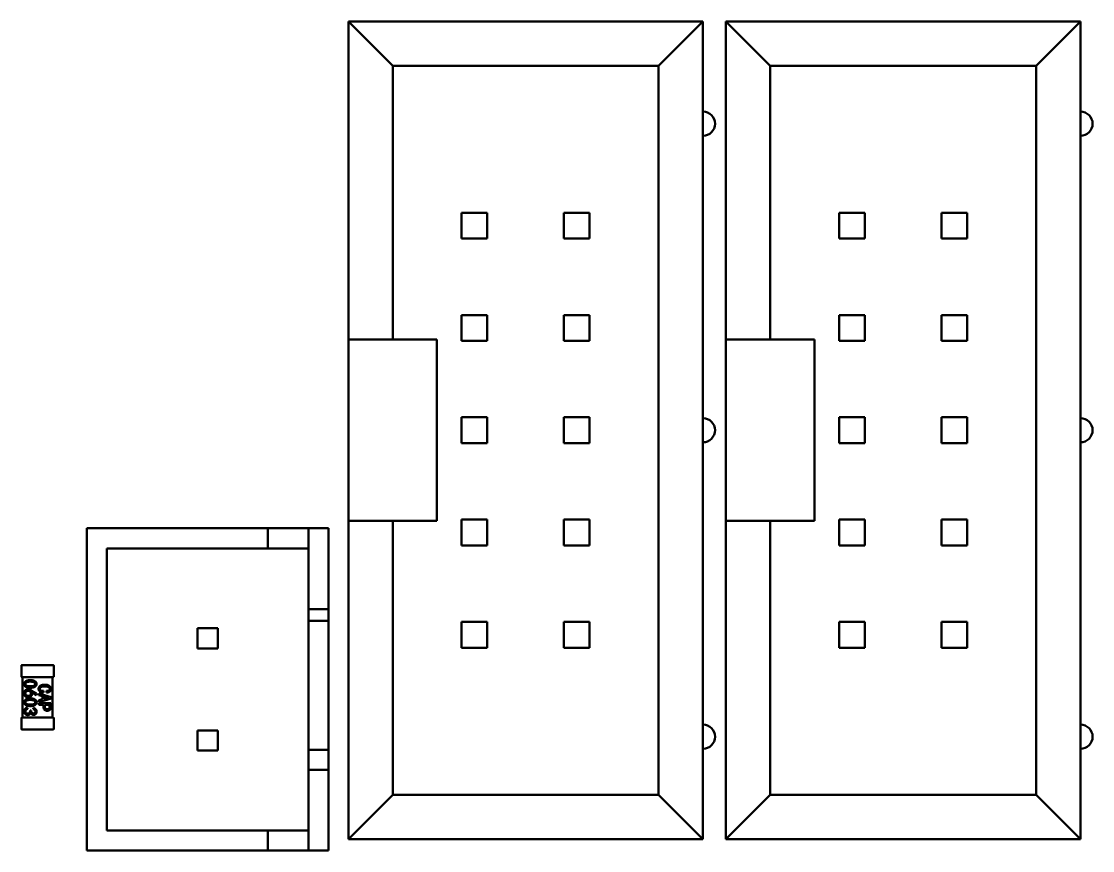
# Model space of a CAD drawing. Header units: inches. Extents: x 5.31 to 11.69, y 3.53 to 7.47.
# Drawn here: x 9.578 to 10.625, y 5.437 to 6.247 of the extents above; entities that cross this region are included whole.
import ezdxf

# ---------------------------------------------------------------- set-up
doc = ezdxf.new("R2010")
doc.units = ezdxf.units.IN
doc.header["$MEASUREMENT"] = 0
doc.layers.add('Visible (ANSI)', color=7, linetype='Continuous', lineweight=50)

msp = doc.modelspace()

# ---------------------------------------------------------------- linework, layer by layer
at = {"layer": 'Visible (ANSI)'}
for p, q in [((9.8977, 6.2471), (9.941, 6.2038)), ((9.8977, 6.2471), (9.8977, 5.9361)), ((10.2442, 6.2471), (9.8977, 6.2471)), ((10.2009, 6.2038), (10.2442, 6.2471)), ((10.2442, 6.1589), (10.2442, 6.2471)), ((10.2667, 6.2471), (10.31, 6.2038)), ((10.2667, 6.2471), (10.2667, 5.9361)), ((10.6132, 6.2471), (10.2667, 6.2471)), ((10.5699, 6.2038), (10.6132, 6.2471)), ((10.6132, 6.1589), (10.6132, 6.2471)), ((9.941, 6.2038), (9.941, 5.9361)), ((10.2009, 6.2038), (9.941, 6.2038)), ((10.2009, 5.4912), (10.2009, 6.2038)), ((10.31, 6.2038), (10.31, 5.9361)), ((10.5699, 6.2038), (10.31, 6.2038)), ((10.5699, 5.4912), (10.5699, 6.2038)), ((10.2442, 6.1589), (10.2442, 6.1353)), ((10.6132, 6.1589), (10.6132, 6.1353)), ((10.2442, 5.8593), (10.2442, 6.1353)), ((10.6132, 5.8593), (10.6132, 6.1353)), ((10.0335, 6.0601), (10.0083, 6.0601)), ((10.0083, 6.0601), (10.0083, 6.0349)), ((10.0335, 6.0349), (10.0335, 6.0601)), ((10.1335, 6.0601), (10.1083, 6.0601)), ((10.1083, 6.0601), (10.1083, 6.0349)), ((10.1335, 6.0349), (10.1335, 6.0601)), ((10.4025, 6.0601), (10.3773, 6.0601)), ((10.3773, 6.0601), (10.3773, 6.0349)), ((10.4025, 6.0349), (10.4025, 6.0601)), ((10.5025, 6.0601), (10.4773, 6.0601)), ((10.4773, 6.0601), (10.4773, 6.0349)), ((10.5025, 6.0349), (10.5025, 6.0601)), ((10.0083, 6.0349), (10.0335, 6.0349)), ((10.1083, 6.0349), (10.1335, 6.0349)), ((10.3773, 6.0349), (10.4025, 6.0349)), ((10.4773, 6.0349), (10.5025, 6.0349)), ((10.0335, 5.9601), (10.0083, 5.9601)), ((10.0083, 5.9601), (10.0083, 5.9349)), ((10.0335, 5.9349), (10.0335, 5.9601)), ((10.1335, 5.9601), (10.1083, 5.9601)), ((10.1083, 5.9601), (10.1083, 5.9349)), ((10.1335, 5.9349), (10.1335, 5.9601)), ((10.4025, 5.9601), (10.3773, 5.9601)), ((10.3773, 5.9601), (10.3773, 5.9349)), ((10.4025, 5.9349), (10.4025, 5.9601)), ((10.5025, 5.9601), (10.4773, 5.9601)), ((10.4773, 5.9601), (10.4773, 5.9349)), ((10.5025, 5.9349), (10.5025, 5.9601)), ((9.941, 5.9361), (9.8977, 5.9361)), ((9.8977, 5.9361), (9.8977, 5.7589)), ((9.941, 5.9361), (9.9843, 5.9361)), ((9.9843, 5.9361), (9.9843, 5.7589)), ((10.31, 5.9361), (10.2667, 5.9361)), ((10.2667, 5.9361), (10.2667, 5.7589)), ((10.31, 5.9361), (10.3533, 5.9361)), ((10.3533, 5.9361), (10.3533, 5.7589)), ((10.0083, 5.9349), (10.0335, 5.9349)), ((10.1083, 5.9349), (10.1335, 5.9349)), ((10.3773, 5.9349), (10.4025, 5.9349)), ((10.4773, 5.9349), (10.5025, 5.9349)), ((10.0335, 5.8601), (10.0083, 5.8601)), ((10.0083, 5.8601), (10.0083, 5.8349)), ((10.0335, 5.8349), (10.0335, 5.8601)), ((10.1335, 5.8601), (10.1083, 5.8601)), ((10.1083, 5.8601), (10.1083, 5.8349)), ((10.1335, 5.8349), (10.1335, 5.8601)), ((10.2442, 5.8593), (10.2442, 5.8357)), ((10.4025, 5.8601), (10.3773, 5.8601)), ((10.3773, 5.8601), (10.3773, 5.8349)), ((10.4025, 5.8349), (10.4025, 5.8601)), ((10.5025, 5.8601), (10.4773, 5.8601)), ((10.4773, 5.8601), (10.4773, 5.8349)), ((10.5025, 5.8349), (10.5025, 5.8601)), ((10.6132, 5.8593), (10.6132, 5.8357)), ((10.0083, 5.8349), (10.0335, 5.8349)), ((10.1083, 5.8349), (10.1335, 5.8349)), ((10.2442, 5.5597), (10.2442, 5.8357)), ((10.3773, 5.8349), (10.4025, 5.8349)), ((10.4773, 5.8349), (10.5025, 5.8349)), ((10.6132, 5.5597), (10.6132, 5.8357)), ((9.8977, 5.7589), (9.8977, 5.4479)), ((9.8977, 5.7589), (9.941, 5.7589)), ((9.941, 5.7589), (9.941, 5.4912)), ((9.9843, 5.7589), (9.941, 5.7589)), ((10.0335, 5.7601), (10.0083, 5.7601)), ((10.0083, 5.7601), (10.0083, 5.7349)), ((10.0335, 5.7349), (10.0335, 5.7601)), ((10.1335, 5.7601), (10.1083, 5.7601)), ((10.1083, 5.7601), (10.1083, 5.7349)), ((10.1335, 5.7349), (10.1335, 5.7601)), ((10.2667, 5.7589), (10.2667, 5.4479)), ((10.2667, 5.7589), (10.31, 5.7589)), ((10.31, 5.7589), (10.31, 5.4912)), ((10.3533, 5.7589), (10.31, 5.7589)), ((10.4025, 5.7601), (10.3773, 5.7601)), ((10.3773, 5.7601), (10.3773, 5.7349)), ((10.4025, 5.7349), (10.4025, 5.7601)), ((10.5025, 5.7601), (10.4773, 5.7601)), ((10.4773, 5.7601), (10.4773, 5.7349)), ((10.5025, 5.7349), (10.5025, 5.7601)), ((9.8191, 5.7516), (9.6421, 5.7516)), ((9.6421, 5.7516), (9.6421, 5.4366)), ((9.8586, 5.7516), (9.8191, 5.7516)), ((9.8191, 5.7319), (9.8191, 5.7516)), ((9.8783, 5.7516), (9.8586, 5.7516)), ((9.8586, 5.7516), (9.8586, 5.6727)), ((9.8783, 5.6727), (9.8783, 5.7516)), ((9.6618, 5.7319), (9.8191, 5.7319)), ((9.6618, 5.4563), (9.6618, 5.7319)), ((9.8191, 5.7319), (9.8586, 5.7319)), ((10.0083, 5.7349), (10.0335, 5.7349)), ((10.1083, 5.7349), (10.1335, 5.7349)), ((10.3773, 5.7349), (10.4025, 5.7349)), ((10.4773, 5.7349), (10.5025, 5.7349)), ((9.8586, 5.667), (9.8586, 5.6727)), ((9.8586, 5.6727), (9.8783, 5.6727)), ((9.8586, 5.667), (9.8586, 5.6613)), ((9.8783, 5.6727), (9.8783, 5.667)), ((9.8783, 5.6613), (9.8783, 5.667)), ((9.77, 5.6539), (9.7503, 5.6539)), ((9.7503, 5.6539), (9.7503, 5.6343)), ((9.77, 5.6343), (9.77, 5.6539)), ((9.8586, 5.5351), (9.8586, 5.6613)), ((9.8783, 5.6613), (9.8586, 5.6613)), ((9.8783, 5.5351), (9.8783, 5.6613)), ((10.0335, 5.6601), (10.0083, 5.6601)), ((10.0083, 5.6601), (10.0083, 5.6349)), ((10.0335, 5.6349), (10.0335, 5.6601)), ((10.1335, 5.6601), (10.1083, 5.6601)), ((10.1083, 5.6601), (10.1083, 5.6349)), ((10.1335, 5.6349), (10.1335, 5.6601)), ((10.4025, 5.6601), (10.3773, 5.6601)), ((10.3773, 5.6601), (10.3773, 5.6349)), ((10.4025, 5.6349), (10.4025, 5.6601)), ((10.5025, 5.6601), (10.4773, 5.6601)), ((10.4773, 5.6601), (10.4773, 5.6349)), ((10.5025, 5.6349), (10.5025, 5.6601)), ((9.7503, 5.6343), (9.77, 5.6343)), ((10.0083, 5.6349), (10.0335, 5.6349)), ((10.1083, 5.6349), (10.1335, 5.6349)), ((10.3773, 5.6349), (10.4025, 5.6349)), ((10.4773, 5.6349), (10.5025, 5.6349)), ((9.5782, 5.6066), (9.5782, 5.6176)), ((9.5786, 5.618), (9.6093, 5.618)), ((9.6097, 5.6176), (9.6097, 5.6066)), ((9.6093, 5.6062), (9.5786, 5.6062)), ((9.5794, 5.5668), (9.5794, 5.6062)), ((9.6085, 5.5668), (9.6085, 5.6062)), ((9.593, 5.5884), (9.5884, 5.5913)), ((9.5885, 5.5929), (9.593, 5.59)), ((9.593, 5.59), (9.593, 5.5884)), ((9.5951, 5.5885), (9.5951, 5.5902)), ((9.5951, 5.5902), (9.6072, 5.5867)), ((9.5998, 5.5927), (9.5998, 5.5911)), ((9.6028, 5.5911), (9.6028, 5.5927)), ((9.5988, 5.5876), (9.5951, 5.5885)), ((9.6072, 5.5853), (9.5951, 5.5818)), ((9.5951, 5.5835), (9.5988, 5.5845)), ((9.5951, 5.5818), (9.5951, 5.5835)), ((9.5951, 5.579), (9.5951, 5.5806)), ((9.5951, 5.5806), (9.607, 5.5806)), ((9.5988, 5.5845), (9.5988, 5.5876)), ((9.6001, 5.5872), (9.6001, 5.5848)), ((9.6044, 5.5861), (9.6001, 5.5872)), ((9.6001, 5.5848), (9.6044, 5.586)), ((9.6044, 5.586), (9.6044, 5.5861)), ((9.607, 5.5806), (9.607, 5.577)), ((9.6072, 5.5867), (9.6072, 5.5853)), ((9.584, 5.5763), (9.5842, 5.5751)), ((9.5868, 5.5735), (9.5877, 5.5735)), ((9.5897, 5.5749), (9.5899, 5.5762)), ((9.5998, 5.579), (9.5951, 5.579)), ((9.5998, 5.577), (9.5998, 5.579)), ((9.6011, 5.579), (9.6011, 5.5774)), ((9.6057, 5.579), (9.6011, 5.579)), ((9.6057, 5.5774), (9.6057, 5.579)), ((9.5782, 5.5554), (9.5782, 5.5664)), ((9.5786, 5.5668), (9.6093, 5.5668)), ((9.6097, 5.5664), (9.6097, 5.5554)), ((10.2442, 5.5597), (10.2442, 5.5361)), ((10.6132, 5.5597), (10.6132, 5.5361)), ((9.6093, 5.555), (9.5786, 5.555)), ((9.77, 5.5539), (9.7503, 5.5539)), ((9.7503, 5.5539), (9.7503, 5.5343)), ((9.77, 5.5343), (9.77, 5.5539)), ((9.7503, 5.5343), (9.77, 5.5343)), ((9.8586, 5.5155), (9.8586, 5.5351)), ((9.8783, 5.5351), (9.8586, 5.5351)), ((9.8783, 5.5351), (9.8783, 5.5155)), ((10.2442, 5.4479), (10.2442, 5.5361)), ((10.6132, 5.4479), (10.6132, 5.5361)), ((9.8586, 5.5155), (9.8586, 5.4366)), ((9.8783, 5.5155), (9.8586, 5.5155)), ((9.8783, 5.4366), (9.8783, 5.5155)), ((9.8977, 5.4479), (9.941, 5.4912)), ((9.941, 5.4912), (10.2009, 5.4912)), ((10.2009, 5.4912), (10.2442, 5.4479)), ((10.2667, 5.4479), (10.31, 5.4912)), ((10.31, 5.4912), (10.5699, 5.4912)), ((10.5699, 5.4912), (10.6132, 5.4479)), ((9.8191, 5.4563), (9.6618, 5.4563)), ((9.8586, 5.4563), (9.8191, 5.4563)), ((9.8191, 5.4366), (9.8191, 5.4563)), ((9.8977, 5.4479), (10.2442, 5.4479)), ((10.2667, 5.4479), (10.6132, 5.4479)), ((9.6421, 5.4366), (9.8191, 5.4366)), ((9.8191, 5.4366), (9.8586, 5.4366)), ((9.8586, 5.4366), (9.8783, 5.4366))]:
    msp.add_line(p, q, dxfattribs=at)
for centre, radius, start, end in [((10.2442, 6.1471), 0.0118, 270, 90), ((10.6132, 6.1471), 0.0118, 270, 90), ((10.2442, 5.8475), 0.0118, 270, 90), ((10.6132, 5.8475), 0.0118, 270, 90), ((9.5786, 5.6176), 0.000394, 90, 180), ((9.6093, 5.6176), 0.000394, 0, 90), ((9.5786, 5.6066), 0.000394, 180, 270), ((9.6093, 5.6066), 0.000394, 270, 0), ((9.5786, 5.5664), 0.000394, 90, 180), ((9.6093, 5.5664), 0.000394, 0, 90), ((10.2442, 5.5479), 0.0118, 270, 90), ((10.6132, 5.5479), 0.0118, 270, 90), ((9.5786, 5.5554), 0.000394, 180, 270), ((9.6093, 5.5554), 0.000394, 270, 0)]:
    msp.add_arc(centre, radius, start, end, dxfattribs=at)
for points, knots in [([(9.5862, 5.5958), (9.5861, 5.5958), (9.5859, 5.5958), (9.5855, 5.5959), (9.585, 5.5959), (9.5846, 5.596), (9.5841, 5.596), (9.5838, 5.5961), (9.5834, 5.5963), (9.583, 5.5964), (9.5827, 5.5965), (9.5824, 5.5967), (9.5821, 5.5969), (9.5819, 5.597), (9.5816, 5.5973), (9.5814, 5.5975), (9.5812, 5.5977), (9.5811, 5.598), (9.581, 5.5983), (9.5808, 5.5986), (9.5808, 5.5989), (9.5807, 5.5992), (9.5807, 5.5995), (9.5808, 5.5998), (9.5808, 5.6001), (9.5809, 5.6004), (9.5811, 5.6007), (9.5812, 5.601), (9.5814, 5.6012), (9.5816, 5.6015), (9.5817, 5.6017), (9.582, 5.6019), (9.5822, 5.6021), (9.5824, 5.6022), (9.5827, 5.6024), (9.5831, 5.6026), (9.5836, 5.6028), (9.5842, 5.6029), (9.5846, 5.603), (9.585, 5.6031), (9.5853, 5.6031), (9.5856, 5.6032), (9.586, 5.6032), (9.5864, 5.6032), (9.5868, 5.6032), (9.5872, 5.6032), (9.5875, 5.6032), (9.5876, 5.6032)], [0.5, 0.5, 0.5, 0.5, 0.5069884, 0.5221878, 0.5367062, 0.5505651, 0.5637741, 0.5764701, 0.588514, 0.6000702, 0.6111588, 0.621801, 0.6320264, 0.6420439, 0.6518046, 0.6614634, 0.6711588, 0.6808834, 0.6907698, 0.700617, 0.7100661, 0.71942, 0.7286957, 0.7380134, 0.7474266, 0.7571703, 0.7673168, 0.7774938, 0.787206, 0.796546, 0.8056357, 0.8144759, 0.8231814, 0.8317719, 0.840256, 0.8572909, 0.8741886, 0.8912076, 0.9082495, 0.9171735, 0.9268475, 0.9372166, 0.9482852, 0.9600678, 0.9726511, 0.9859602, 1, 1, 1, 1]), ([(9.588, 5.6017), (9.5879, 5.6017), (9.5876, 5.6018), (9.5871, 5.6018), (9.5867, 5.6018), (9.5862, 5.6018), (9.5858, 5.6018), (9.5854, 5.6017), (9.585, 5.6017), (9.5846, 5.6016), (9.5843, 5.6015), (9.5839, 5.6014), (9.5836, 5.6013), (9.5833, 5.6011), (9.5831, 5.601), (9.5829, 5.6008), (9.5827, 5.6006), (9.5825, 5.6004), (9.5824, 5.6002), (9.5822, 5.6), (9.5822, 5.5998), (9.5821, 5.5996), (9.5821, 5.5994), (9.5821, 5.5992), (9.5822, 5.599), (9.5822, 5.5988), (9.5824, 5.5986), (9.5825, 5.5984), (9.5826, 5.5982), (9.5828, 5.5981), (9.583, 5.5979), (9.5833, 5.5978), (9.5835, 5.5977), (9.5839, 5.5975), (9.5844, 5.5974), (9.585, 5.5973), (9.5855, 5.5972), (9.5857, 5.5972), (9.5858, 5.5972)], [0, 0, 0, 0, 0.0202676, 0.0399279, 0.0590087, 0.0775383, 0.0955473, 0.112962, 0.1300407, 0.1466937, 0.1626347, 0.1775955, 0.1917458, 0.2050126, 0.2174759, 0.2293863, 0.2407882, 0.2518054, 0.2623304, 0.2720997, 0.2814187, 0.2903538, 0.2992008, 0.3080477, 0.3171153, 0.3266796, 0.3364489, 0.3462692, 0.3561874, 0.3664994, 0.377178, 0.3883944, 0.4001863, 0.4127835, 0.4389285, 0.4656814, 0.4932039, 0.5, 0.5, 0.5, 0.5]), ([(9.5858, 5.5972), (9.586, 5.5972), (9.5864, 5.5972), (9.587, 5.5972), (9.5876, 5.5972), (9.5882, 5.5972), (9.5888, 5.5973), (9.5893, 5.5974), (9.5898, 5.5975), (9.5903, 5.5977), (9.5907, 5.5979), (9.591, 5.598), (9.5912, 5.5982), (9.5914, 5.5984), (9.5915, 5.5985), (9.5916, 5.5987), (9.5917, 5.5989), (9.5917, 5.5991), (9.5917, 5.5993), (9.5917, 5.5995), (9.5917, 5.5997), (9.5916, 5.5999), (9.5915, 5.6001), (9.5914, 5.6003), (9.5913, 5.6005), (9.5911, 5.6007), (9.5909, 5.6009), (9.5906, 5.601), (9.5903, 5.6012), (9.59, 5.6013), (9.5897, 5.6014), (9.5893, 5.6015), (9.5889, 5.6016), (9.5885, 5.6017), (9.5882, 5.6017), (9.588, 5.6017)], [0.5, 0.5, 0.5, 0.5, 0.5216727, 0.5501262, 0.5771551, 0.6029998, 0.6275617, 0.6510642, 0.6739323, 0.6963001, 0.7186409, 0.7294081, 0.7394669, 0.7491362, 0.7582472, 0.7671381, 0.7758003, 0.7847606, 0.7938576, 0.8030133, 0.8119695, 0.8210022, 0.830276, 0.8399106, 0.8500062, 0.8608476, 0.8724556, 0.884813, 0.8980334, 0.9121661, 0.927441, 0.943816, 0.9613154, 0.9799887, 1, 1, 1, 1]), ([(9.5876, 5.6032), (9.5878, 5.6032), (9.5881, 5.6032), (9.5885, 5.6031), (9.5889, 5.6031), (9.5893, 5.603), (9.5896, 5.603), (9.59, 5.6029), (9.5903, 5.6028), (9.5906, 5.6026), (9.5911, 5.6024), (9.5915, 5.6021), (9.592, 5.6018), (9.5923, 5.6014), (9.5925, 5.6012), (9.5926, 5.6009), (9.5928, 5.6007), (9.5929, 5.6004), (9.5929, 5.6002), (9.593, 5.5999), (9.593, 5.5996), (9.593, 5.5993), (9.593, 5.599), (9.593, 5.5987), (9.5929, 5.5984), (9.5928, 5.5982), (9.5926, 5.5979), (9.5925, 5.5977), (9.5923, 5.5974), (9.592, 5.5972), (9.5918, 5.597), (9.5915, 5.5968), (9.5912, 5.5966), (9.5909, 5.5964), (9.5906, 5.5963), (9.5902, 5.5962), (9.5898, 5.5961), (9.5893, 5.596), (9.5887, 5.5959), (9.5878, 5.5958), (9.587, 5.5958), (9.5864, 5.5958), (9.5862, 5.5958)], [0, 0, 0, 0, 0.0140528, 0.0274087, 0.0400744, 0.052075, 0.0633532, 0.0739166, 0.0839678, 0.0933606, 0.1112888, 0.1286962, 0.1457152, 0.1626615, 0.1710659, 0.1794358, 0.1878402, 0.1962427, 0.2047956, 0.2135112, 0.2225252, 0.2318867, 0.2412553, 0.2504842, 0.2596243, 0.2687757, 0.2780514, 0.2875599, 0.2974542, 0.3078347, 0.31843, 0.3290155, 0.3397633, 0.3506207, 0.3616772, 0.3730279, 0.3846503, 0.3966097, 0.4217152, 0.448414, 0.4768103, 0.5, 0.5, 0.5, 0.5]), ([(9.5884, 5.5913), (9.5884, 5.5912), (9.5885, 5.5909), (9.5885, 5.5904), (9.5886, 5.59), (9.5886, 5.5896), (9.5885, 5.5893), (9.5885, 5.5889), (9.5884, 5.5886), (9.5882, 5.5883), (9.5881, 5.5881), (9.5879, 5.5878), (9.5877, 5.5876), (9.5876, 5.5874), (9.5874, 5.5872), (9.5872, 5.5871), (9.587, 5.5869), (9.5867, 5.5868), (9.5864, 5.5866), (9.5859, 5.5865), (9.5855, 5.5864), (9.585, 5.5864), (9.5846, 5.5864), (9.5841, 5.5864), (9.5836, 5.5865), (9.5832, 5.5867), (9.5827, 5.5869), (9.5823, 5.5871), (9.5819, 5.5874), (9.5816, 5.5877), (9.5814, 5.588), (9.5812, 5.5882), (9.5811, 5.5885), (9.581, 5.5888), (9.5809, 5.589), (9.5808, 5.5894), (9.5808, 5.5897), (9.5807, 5.59), (9.5807, 5.5904), (9.5808, 5.5907), (9.5808, 5.591), (9.5808, 5.5914), (9.5809, 5.5917), (9.581, 5.5919), (9.5811, 5.5922), (9.5813, 5.5925), (9.5814, 5.5927), (9.5816, 5.5929), (9.5818, 5.5931), (9.582, 5.5933), (9.5822, 5.5935), (9.5824, 5.5936), (9.5827, 5.5938), (9.583, 5.5939), (9.5835, 5.594), (9.584, 5.5941), (9.5845, 5.5942), (9.5849, 5.5942), (9.585, 5.5942)], [0, 0, 0, 0, 0.023391, 0.04518, 0.065609, 0.084817, 0.102822, 0.119949, 0.136431, 0.152468, 0.167973, 0.182535, 0.196417, 0.209572, 0.222069, 0.234088, 0.245597, 0.256768, 0.278695, 0.300859, 0.323262, 0.346264, 0.369442, 0.39262, 0.41585, 0.439388, 0.463147, 0.487371, 0.512473, 0.538732, 0.552193, 0.565797, 0.57983, 0.594241, 0.609268, 0.624866, 0.64131, 0.658654, 0.676074, 0.692739, 0.708959, 0.724686, 0.739873, 0.754897, 0.769525, 0.784131, 0.798412, 0.812372, 0.82606, 0.839566, 0.853089, 0.866663, 0.880351, 0.894428, 0.922259, 0.948904, 0.97477, 1, 1, 1, 1]), ([(9.5827, 5.592), (9.5827, 5.592), (9.5826, 5.5919), (9.5824, 5.5917), (9.5823, 5.5915), (9.5822, 5.5913), (9.5821, 5.5911), (9.5821, 5.5908), (9.582, 5.5906), (9.582, 5.5903), (9.582, 5.5901), (9.582, 5.5898), (9.5821, 5.5896), (9.5821, 5.5894), (9.5822, 5.5892), (9.5824, 5.589), (9.5825, 5.5888), (9.5827, 5.5886), (9.5829, 5.5884), (9.5831, 5.5883), (9.5834, 5.5882), (9.5837, 5.5881), (9.5839, 5.588), (9.5843, 5.5879), (9.5846, 5.5879), (9.5849, 5.5879), (9.5853, 5.5879), (9.5856, 5.5879), (9.5859, 5.588), (9.5862, 5.5881), (9.5864, 5.5882), (9.5866, 5.5884), (9.5867, 5.5885), (9.5868, 5.5885)], [0, 0, 0, 0, 0.0137397, 0.027577, 0.0412036, 0.0551173, 0.0691657, 0.0837233, 0.0986831, 0.1143974, 0.1300354, 0.1451056, 0.1597555, 0.1740886, 0.1885714, 0.2031187, 0.217942, 0.2334647, 0.2492992, 0.2655542, 0.2824347, 0.2999211, 0.3181923, 0.3374315, 0.3579073, 0.3797104, 0.4012029, 0.4212615, 0.4397633, 0.4569947, 0.4735228, 0.4892562, 0.5, 0.5, 0.5, 0.5]), ([(9.5868, 5.5885), (9.5868, 5.5885), (9.5868, 5.5886), (9.587, 5.5888), (9.5871, 5.589), (9.5872, 5.5892), (9.5873, 5.5895), (9.5874, 5.5897), (9.5874, 5.5899), (9.5874, 5.5902), (9.5874, 5.5905), (9.5874, 5.5907), (9.5873, 5.591), (9.5873, 5.5912), (9.5872, 5.5915), (9.5871, 5.5917), (9.5869, 5.5919), (9.5867, 5.592), (9.5865, 5.5922), (9.5863, 5.5923), (9.5859, 5.5925), (9.5854, 5.5927), (9.5849, 5.5927), (9.5845, 5.5927), (9.5842, 5.5927), (9.5839, 5.5927), (9.5837, 5.5926), (9.5835, 5.5925), (9.5833, 5.5924), (9.5831, 5.5923), (9.5829, 5.5922), (9.5828, 5.5921), (9.5827, 5.592)], [0.5, 0.5, 0.5, 0.5, 0.5048917, 0.5204634, 0.5361737, 0.5515057, 0.5666445, 0.5818531, 0.5972232, 0.612897, 0.6288484, 0.6451769, 0.6613788, 0.6768686, 0.6915922, 0.7061661, 0.7205713, 0.7349773, 0.7498258, 0.7652105, 0.7960952, 0.8262278, 0.8563791, 0.886859, 0.902102, 0.916722, 0.9309749, 0.9449128, 0.9586896, 0.972422, 0.9862277, 1, 1, 1, 1]), ([(9.585, 5.5942), (9.5852, 5.5942), (9.5855, 5.5941), (9.586, 5.5941), (9.5864, 5.594), (9.5868, 5.5938), (9.5871, 5.5936), (9.5876, 5.5934), (9.588, 5.5931), (9.5883, 5.593), (9.5885, 5.5929)], [0, 0, 0, 0, 0.130375, 0.252443, 0.364577, 0.470289, 0.579839, 0.704817, 0.844746, 1, 1, 1, 1]), ([(9.5949, 5.5947), (9.5949, 5.5948), (9.5949, 5.5951), (9.595, 5.5955), (9.5951, 5.5959), (9.5953, 5.5962), (9.5955, 5.5966), (9.5957, 5.5969), (9.596, 5.5972), (9.5963, 5.5976), (9.5967, 5.5978), (9.5971, 5.5981), (9.5976, 5.5983), (9.5981, 5.5984), (9.5987, 5.5986), (9.5993, 5.5987), (9.6, 5.5987), (9.6004, 5.5987), (9.6007, 5.5987)], [0, 0, 0, 0, 0.052182, 0.102997, 0.153018, 0.203295, 0.2536, 0.305613, 0.359049, 0.414918, 0.473394, 0.534337, 0.599069, 0.668523, 0.742472, 0.822342, 0.908195, 1, 1, 1, 1]), ([(9.5998, 5.5911), (9.5996, 5.5911), (9.5992, 5.5911), (9.5986, 5.5911), (9.5981, 5.5912), (9.5976, 5.5914), (9.5971, 5.5915), (9.5967, 5.5917), (9.5964, 5.5919), (9.5961, 5.5922), (9.5958, 5.5924), (9.5956, 5.5927), (9.5954, 5.593), (9.5952, 5.5933), (9.5951, 5.5936), (9.595, 5.594), (9.5949, 5.5943), (9.5949, 5.5946), (9.5949, 5.5947)], [0, 0, 0, 0, 0.093421, 0.180389, 0.260863, 0.335247, 0.404408, 0.46896, 0.529335, 0.586259, 0.641015, 0.693927, 0.745261, 0.795433, 0.845873, 0.89626, 0.947433, 1, 1, 1, 1]), ([(9.6008, 5.5971), (9.6006, 5.5971), (9.6002, 5.5971), (9.5997, 5.597), (9.5991, 5.597), (9.5987, 5.5969), (9.5983, 5.5968), (9.5979, 5.5967), (9.5976, 5.5966), (9.5973, 5.5964), (9.597, 5.5962), (9.5968, 5.596), (9.5967, 5.5958), (9.5965, 5.5956), (9.5964, 5.5954), (9.5963, 5.5952), (9.5963, 5.5949), (9.5963, 5.5948), (9.5963, 5.5947)], [0, 0, 0, 0, 0.105998, 0.203979, 0.293662, 0.376167, 0.450887, 0.519084, 0.580402, 0.635963, 0.68751, 0.735617, 0.781505, 0.825475, 0.868619, 0.911731, 0.955079, 1, 1, 1, 1]), ([(9.5963, 5.5947), (9.5963, 5.5946), (9.5963, 5.5945), (9.5963, 5.5943), (9.5964, 5.5941), (9.5964, 5.5939), (9.5965, 5.5938), (9.5967, 5.5936), (9.5968, 5.5934), (9.597, 5.5933), (9.5972, 5.5931), (9.5975, 5.593), (9.5977, 5.5929), (9.5981, 5.5928), (9.5985, 5.5927), (9.5989, 5.5927), (9.5993, 5.5927), (9.5997, 5.5927), (9.5998, 5.5927)], [0, 0, 0, 0, 0.041308, 0.082751, 0.124209, 0.166949, 0.210555, 0.256209, 0.304593, 0.355757, 0.410799, 0.471698, 0.539283, 0.614659, 0.697439, 0.789599, 0.890364, 1, 1, 1, 1]), ([(9.6007, 5.5987), (9.6009, 5.5987), (9.6014, 5.5987), (9.6022, 5.5987), (9.6029, 5.5986), (9.6035, 5.5985), (9.6041, 5.5983), (9.6046, 5.5981), (9.6051, 5.5979), (9.6055, 5.5976), (9.6059, 5.5973), (9.6063, 5.597), (9.6065, 5.5966), (9.6068, 5.5963), (9.6069, 5.5959), (9.6071, 5.5955), (9.6071, 5.5951), (9.6071, 5.5948), (9.6072, 5.5946)], [0, 0, 0, 0, 0.092205, 0.178611, 0.259467, 0.334725, 0.405172, 0.471102, 0.533277, 0.591841, 0.647832, 0.700703, 0.751535, 0.800933, 0.849838, 0.89856, 0.948567, 1, 1, 1, 1]), ([(9.6058, 5.5946), (9.6058, 5.5947), (9.6058, 5.5949), (9.6058, 5.5951), (9.6057, 5.5954), (9.6055, 5.5956), (9.6054, 5.5958), (9.6052, 5.596), (9.6049, 5.5962), (9.6047, 5.5964), (9.6044, 5.5966), (9.604, 5.5967), (9.6036, 5.5968), (9.6031, 5.5969), (9.6026, 5.597), (9.602, 5.597), (9.6014, 5.5971), (9.601, 5.5971), (9.6008, 5.5971)], [0, 0, 0, 0, 0.043892, 0.086511, 0.128347, 0.170523, 0.214318, 0.260033, 0.308106, 0.360057, 0.416389, 0.478289, 0.547099, 0.622845, 0.705838, 0.795901, 0.894045, 1, 1, 1, 1]), ([(9.6072, 5.5946), (9.6071, 5.5945), (9.6071, 5.5942), (9.6071, 5.5939), (9.607, 5.5935), (9.6069, 5.5932), (9.6067, 5.5929), (9.6065, 5.5926), (9.6063, 5.5923), (9.606, 5.5921), (9.6057, 5.5918), (9.6054, 5.5916), (9.605, 5.5915), (9.6046, 5.5913), (9.6042, 5.5912), (9.6037, 5.5912), (9.6033, 5.5911), (9.6029, 5.5911), (9.6028, 5.5911)], [0, 0, 0, 0, 0.059122, 0.116375, 0.172385, 0.227298, 0.282496, 0.338522, 0.395465, 0.4548, 0.515166, 0.576426, 0.639288, 0.70433, 0.772588, 0.844239, 0.919769, 1, 1, 1, 1]), ([(9.6028, 5.5927), (9.6029, 5.5927), (9.6031, 5.5927), (9.6035, 5.5927), (9.6038, 5.5927), (9.6041, 5.5928), (9.6044, 5.5928), (9.6046, 5.5929), (9.6049, 5.593), (9.6051, 5.5931), (9.6052, 5.5933), (9.6054, 5.5934), (9.6055, 5.5936), (9.6056, 5.5938), (9.6057, 5.594), (9.6058, 5.5942), (9.6058, 5.5944), (9.6058, 5.5945), (9.6058, 5.5946)], [0, 0, 0, 0, 0.090441, 0.174773, 0.254451, 0.328365, 0.397051, 0.461785, 0.522226, 0.579008, 0.633024, 0.68456, 0.734971, 0.785158, 0.835783, 0.888052, 0.942145, 1, 1, 1, 1]), ([(9.5862, 5.5779), (9.5861, 5.5779), (9.5859, 5.578), (9.5855, 5.578), (9.585, 5.578), (9.5846, 5.5781), (9.5841, 5.5782), (9.5838, 5.5783), (9.5834, 5.5784), (9.583, 5.5785), (9.5827, 5.5786), (9.5824, 5.5788), (9.5821, 5.579), (9.5819, 5.5792), (9.5816, 5.5794), (9.5814, 5.5796), (9.5812, 5.5799), (9.5811, 5.5801), (9.581, 5.5804), (9.5808, 5.5807), (9.5808, 5.581), (9.5807, 5.5813), (9.5807, 5.5816), (9.5808, 5.5819), (9.5808, 5.5822), (9.5809, 5.5825), (9.5811, 5.5828), (9.5812, 5.5831), (9.5814, 5.5834), (9.5816, 5.5836), (9.5817, 5.5838), (9.582, 5.584), (9.5822, 5.5842), (9.5824, 5.5844), (9.5827, 5.5845), (9.5831, 5.5847), (9.5836, 5.5849), (9.5842, 5.5851), (9.5846, 5.5852), (9.585, 5.5852), (9.5853, 5.5853), (9.5856, 5.5853), (9.586, 5.5853), (9.5864, 5.5853), (9.5868, 5.5853), (9.5872, 5.5853), (9.5875, 5.5853), (9.5876, 5.5853)], [0.5, 0.5, 0.5, 0.5, 0.5069884, 0.5221878, 0.5367062, 0.5505651, 0.5637741, 0.5764701, 0.588514, 0.6000702, 0.6111588, 0.621801, 0.6320264, 0.6420439, 0.6518046, 0.6614634, 0.6711588, 0.6808834, 0.6907698, 0.700617, 0.7100661, 0.71942, 0.7286957, 0.7380134, 0.7474266, 0.7571703, 0.7673168, 0.7774938, 0.787206, 0.796546, 0.8056357, 0.8144759, 0.8231814, 0.8317719, 0.840256, 0.8572909, 0.8741886, 0.8912076, 0.9082495, 0.9171735, 0.9268475, 0.9372166, 0.9482852, 0.9600678, 0.9726511, 0.9859602, 1, 1, 1, 1]), ([(9.588, 5.5839), (9.5879, 5.5839), (9.5876, 5.5839), (9.5871, 5.5839), (9.5867, 5.5839), (9.5862, 5.5839), (9.5858, 5.5839), (9.5854, 5.5839), (9.585, 5.5838), (9.5846, 5.5837), (9.5843, 5.5836), (9.5839, 5.5835), (9.5836, 5.5834), (9.5833, 5.5833), (9.5831, 5.5831), (9.5829, 5.5829), (9.5827, 5.5828), (9.5825, 5.5826), (9.5824, 5.5824), (9.5822, 5.5822), (9.5822, 5.582), (9.5821, 5.5818), (9.5821, 5.5815), (9.5821, 5.5813), (9.5822, 5.5811), (9.5822, 5.5809), (9.5824, 5.5807), (9.5825, 5.5805), (9.5826, 5.5804), (9.5828, 5.5802), (9.583, 5.58), (9.5833, 5.5799), (9.5835, 5.5798), (9.5839, 5.5797), (9.5844, 5.5795), (9.585, 5.5794), (9.5855, 5.5793), (9.5857, 5.5793), (9.5858, 5.5793)], [0, 0, 0, 0, 0.0202676, 0.0399279, 0.0590087, 0.0775383, 0.0955473, 0.112962, 0.1300407, 0.1466937, 0.1626347, 0.1775955, 0.1917458, 0.2050126, 0.2174759, 0.2293863, 0.2407882, 0.2518054, 0.2623304, 0.2720997, 0.2814187, 0.2903538, 0.2992008, 0.3080477, 0.3171153, 0.3266796, 0.3364489, 0.3462692, 0.3561874, 0.3664994, 0.377178, 0.3883944, 0.4001863, 0.4127835, 0.4389285, 0.4656814, 0.4932039, 0.5, 0.5, 0.5, 0.5]), ([(9.5858, 5.5793), (9.586, 5.5793), (9.5864, 5.5793), (9.587, 5.5793), (9.5876, 5.5793), (9.5882, 5.5794), (9.5888, 5.5794), (9.5893, 5.5795), (9.5898, 5.5796), (9.5903, 5.5798), (9.5907, 5.58), (9.591, 5.5802), (9.5912, 5.5803), (9.5914, 5.5805), (9.5915, 5.5807), (9.5916, 5.5808), (9.5917, 5.581), (9.5917, 5.5812), (9.5917, 5.5814), (9.5917, 5.5817), (9.5917, 5.5819), (9.5916, 5.5821), (9.5915, 5.5823), (9.5914, 5.5825), (9.5913, 5.5826), (9.5911, 5.5828), (9.5909, 5.583), (9.5906, 5.5831), (9.5903, 5.5833), (9.59, 5.5834), (9.5897, 5.5835), (9.5893, 5.5836), (9.5889, 5.5837), (9.5885, 5.5838), (9.5882, 5.5838), (9.588, 5.5839)], [0.5, 0.5, 0.5, 0.5, 0.5216727, 0.5501262, 0.5771551, 0.6029998, 0.6275617, 0.6510642, 0.6739323, 0.6963001, 0.7186409, 0.7294081, 0.7394669, 0.7491362, 0.7582472, 0.7671381, 0.7758003, 0.7847606, 0.7938576, 0.8030133, 0.8119695, 0.8210022, 0.830276, 0.8399106, 0.8500062, 0.8608476, 0.8724556, 0.884813, 0.8980334, 0.9121661, 0.927441, 0.943816, 0.9613154, 0.9799887, 1, 1, 1, 1]), ([(9.5876, 5.5853), (9.5878, 5.5853), (9.5881, 5.5853), (9.5885, 5.5853), (9.5889, 5.5852), (9.5893, 5.5852), (9.5896, 5.5851), (9.59, 5.585), (9.5903, 5.5849), (9.5906, 5.5848), (9.5911, 5.5846), (9.5915, 5.5843), (9.592, 5.5839), (9.5923, 5.5836), (9.5925, 5.5833), (9.5926, 5.5831), (9.5928, 5.5828), (9.5929, 5.5826), (9.5929, 5.5823), (9.593, 5.582), (9.593, 5.5817), (9.593, 5.5814), (9.593, 5.5811), (9.593, 5.5809), (9.5929, 5.5806), (9.5928, 5.5803), (9.5926, 5.58), (9.5925, 5.5798), (9.5923, 5.5795), (9.592, 5.5793), (9.5918, 5.5791), (9.5915, 5.5789), (9.5912, 5.5787), (9.5909, 5.5786), (9.5906, 5.5784), (9.5902, 5.5783), (9.5898, 5.5782), (9.5893, 5.5781), (9.5887, 5.578), (9.5878, 5.5779), (9.587, 5.5779), (9.5864, 5.5779), (9.5862, 5.5779)], [0, 0, 0, 0, 0.0140528, 0.0274087, 0.0400744, 0.052075, 0.0633532, 0.0739166, 0.0839678, 0.0933606, 0.1112888, 0.1286962, 0.1457152, 0.1626615, 0.1710659, 0.1794358, 0.1878402, 0.1962427, 0.2047956, 0.2135112, 0.2225252, 0.2318867, 0.2412553, 0.2504842, 0.2596243, 0.2687757, 0.2780514, 0.2875599, 0.2974542, 0.3078347, 0.31843, 0.3290155, 0.3397633, 0.3506207, 0.3616772, 0.3730279, 0.3846503, 0.3966097, 0.4217152, 0.448414, 0.4768103, 0.5, 0.5, 0.5, 0.5]), ([(9.5872, 5.571), (9.5872, 5.5709), (9.587, 5.5705), (9.5867, 5.5701), (9.5864, 5.5698), (9.5861, 5.5695), (9.5858, 5.5694), (9.5855, 5.5693), (9.5853, 5.5692), (9.585, 5.5692), (9.5847, 5.5691), (9.5844, 5.5691), (9.5841, 5.5691), (9.5838, 5.5692), (9.5835, 5.5692), (9.5831, 5.5693), (9.5828, 5.5694), (9.5826, 5.5695), (9.5823, 5.5697), (9.582, 5.5699), (9.5818, 5.5701), (9.5816, 5.5704), (9.5814, 5.5706), (9.5812, 5.5709), (9.5811, 5.5712), (9.581, 5.5715), (9.5809, 5.5718), (9.5808, 5.5721), (9.5808, 5.5724), (9.5808, 5.5728), (9.5808, 5.5731), (9.5808, 5.5734), (9.5809, 5.5737), (9.581, 5.574), (9.5811, 5.5743), (9.5813, 5.5746), (9.5814, 5.5748), (9.5816, 5.5751), (9.5818, 5.5753), (9.5821, 5.5755), (9.5823, 5.5757), (9.5826, 5.5759), (9.5829, 5.576), (9.5832, 5.5761), (9.5836, 5.5762), (9.5838, 5.5763), (9.584, 5.5763)], [0, 0, 0, 0, 0.035383, 0.069271, 0.102562, 0.13598, 0.153016, 0.170471, 0.18839, 0.206995, 0.226425, 0.246968, 0.268573, 0.291521, 0.314508, 0.336877, 0.358774, 0.380226, 0.401933, 0.423495, 0.445535, 0.468112, 0.490768, 0.512776, 0.534543, 0.556006, 0.577352, 0.598978, 0.62087, 0.643351, 0.665697, 0.687524, 0.70891, 0.729901, 0.750936, 0.771916, 0.792835, 0.814322, 0.835871, 0.857552, 0.879571, 0.901943, 0.924978, 0.949008, 0.973929, 1, 1, 1, 1]), ([(9.5842, 5.5751), (9.584, 5.575), (9.5837, 5.5749), (9.5833, 5.5747), (9.583, 5.5744), (9.5827, 5.5742), (9.5825, 5.574), (9.5824, 5.5738), (9.5823, 5.5736), (9.5822, 5.5734), (9.5822, 5.5732), (9.5821, 5.573), (9.5821, 5.5728), (9.5821, 5.5726), (9.5821, 5.5724), (9.5822, 5.5721), (9.5822, 5.5719), (9.5823, 5.5717), (9.5824, 5.5716), (9.5826, 5.5714), (9.5827, 5.5712), (9.5829, 5.5711), (9.5831, 5.5709), (9.5833, 5.5708), (9.5835, 5.5707), (9.5837, 5.5707), (9.5839, 5.5706), (9.5841, 5.5706), (9.5843, 5.5706), (9.5846, 5.5706), (9.5848, 5.5706), (9.585, 5.5707), (9.5852, 5.5707), (9.5854, 5.5708), (9.5856, 5.5709), (9.5857, 5.571), (9.5859, 5.5712), (9.586, 5.5713), (9.5862, 5.5715), (9.5863, 5.5717), (9.5864, 5.5719), (9.5865, 5.5722), (9.5866, 5.5725), (9.5866, 5.5728), (9.5867, 5.5731), (9.5867, 5.5733), (9.5868, 5.5735)], [0, 0, 0, 0, 0.042155, 0.082797, 0.122177, 0.161495, 0.180875, 0.199813, 0.218676, 0.237473, 0.256684, 0.276307, 0.296404, 0.317356, 0.338391, 0.358521, 0.378182, 0.39747, 0.416687, 0.436037, 0.455851, 0.476407, 0.497042, 0.517393, 0.537303, 0.557179, 0.577048, 0.597255, 0.617769, 0.638967, 0.660049, 0.680042, 0.699548, 0.718217, 0.736992, 0.755354, 0.77385, 0.792872, 0.812794, 0.833991, 0.857058, 0.881801, 0.90816, 0.936821, 0.967337, 1, 1, 1, 1]), ([(9.5899, 5.5762), (9.5901, 5.5761), (9.5905, 5.576), (9.591, 5.5757), (9.5915, 5.5754), (9.5919, 5.5751), (9.5922, 5.5748), (9.5924, 5.5746), (9.5925, 5.5744), (9.5927, 5.5742), (9.5928, 5.5739), (9.5929, 5.5736), (9.5929, 5.5733), (9.593, 5.573), (9.593, 5.5727), (9.593, 5.5724), (9.593, 5.5721), (9.593, 5.5719), (9.5929, 5.5716), (9.5928, 5.5713), (9.5928, 5.5711), (9.5927, 5.5708), (9.5925, 5.5706), (9.5924, 5.5704), (9.5922, 5.5702), (9.5921, 5.57), (9.5919, 5.5699), (9.5917, 5.5697), (9.5915, 5.5696), (9.5913, 5.5695), (9.591, 5.5694), (9.5908, 5.5694), (9.5905, 5.5693), (9.5903, 5.5693), (9.59, 5.5693), (9.5897, 5.5693), (9.5895, 5.5693), (9.5892, 5.5694), (9.5889, 5.5695), (9.5887, 5.5696), (9.5884, 5.5698), (9.5881, 5.5699), (9.5879, 5.5702), (9.5877, 5.5704), (9.5874, 5.5707), (9.5873, 5.5709), (9.5872, 5.571)], [0, 0, 0, 0, 0.047464, 0.092489, 0.135475, 0.176967, 0.19729, 0.217416, 0.237371, 0.257814, 0.278354, 0.299538, 0.321419, 0.344134, 0.367049, 0.388941, 0.410276, 0.431124, 0.451242, 0.470905, 0.490465, 0.509731, 0.528716, 0.547033, 0.565043, 0.582814, 0.600504, 0.618245, 0.636491, 0.654887, 0.673486, 0.691996, 0.710771, 0.729498, 0.74872, 0.768176, 0.78836, 0.809187, 0.830314, 0.851781, 0.873876, 0.896598, 0.920447, 0.945498, 0.97192, 1, 1, 1, 1]), ([(9.5877, 5.5735), (9.5877, 5.5733), (9.5877, 5.5731), (9.5878, 5.5728), (9.5878, 5.5725), (9.5879, 5.5722), (9.588, 5.5719), (9.5881, 5.5717), (9.5883, 5.5715), (9.5884, 5.5713), (9.5886, 5.5712), (9.5888, 5.571), (9.589, 5.5709), (9.5892, 5.5708), (9.5894, 5.5708), (9.5896, 5.5707), (9.5898, 5.5707), (9.5901, 5.5707), (9.5903, 5.5708), (9.5905, 5.5708), (9.5907, 5.5709), (9.5909, 5.571), (9.5911, 5.5711), (9.5913, 5.5713), (9.5914, 5.5714), (9.5915, 5.5716), (9.5916, 5.5718), (9.5917, 5.5721), (9.5918, 5.5723), (9.5918, 5.5725), (9.5918, 5.5727), (9.5918, 5.573), (9.5917, 5.5732), (9.5916, 5.5734), (9.5915, 5.5737), (9.5914, 5.5739), (9.5912, 5.5741), (9.591, 5.5743), (9.5907, 5.5745), (9.5904, 5.5746), (9.5901, 5.5748), (9.5898, 5.5749), (9.5897, 5.5749)], [0, 0, 0, 0, 0.034628, 0.06703, 0.097477, 0.125663, 0.152237, 0.177388, 0.200923, 0.223553, 0.245394, 0.266734, 0.28766, 0.308692, 0.330142, 0.352103, 0.374998, 0.398853, 0.422863, 0.445331, 0.467017, 0.488239, 0.509078, 0.53021, 0.551813, 0.574247, 0.597043, 0.6192, 0.640821, 0.662307, 0.68415, 0.706385, 0.729232, 0.75321, 0.777811, 0.803296, 0.83013, 0.858778, 0.890043, 0.923767, 0.960273, 1, 1, 1, 1]), ([(9.6034, 5.5733), (9.6032, 5.5733), (9.603, 5.5733), (9.6026, 5.5733), (9.6022, 5.5734), (9.6019, 5.5735), (9.6016, 5.5736), (9.6013, 5.5738), (9.601, 5.574), (9.6007, 5.5742), (9.6005, 5.5745), (9.6003, 5.5748), (9.6001, 5.5751), (9.6, 5.5754), (9.5999, 5.5758), (9.5998, 5.5761), (9.5998, 5.5765), (9.5998, 5.5768), (9.5998, 5.577)], [0, 0, 0, 0, 0.069599, 0.135663, 0.199028, 0.259871, 0.319809, 0.377956, 0.435728, 0.494327, 0.552926, 0.611417, 0.670333, 0.730909, 0.793984, 0.859075, 0.927762, 1, 1, 1, 1]), ([(9.6011, 5.5774), (9.6011, 5.5773), (9.6011, 5.5771), (9.6011, 5.5768), (9.6011, 5.5765), (9.6012, 5.5763), (9.6013, 5.5761), (9.6013, 5.5758), (9.6015, 5.5757), (9.6016, 5.5755), (9.6017, 5.5753), (9.6019, 5.5752), (9.6021, 5.5751), (9.6023, 5.575), (9.6025, 5.5749), (9.6028, 5.5749), (9.6031, 5.5749), (9.6033, 5.5749), (9.6034, 5.5749)], [0, 0, 0, 0, 0.076926, 0.148853, 0.216042, 0.279311, 0.339299, 0.394847, 0.448212, 0.499365, 0.549648, 0.601662, 0.655984, 0.714438, 0.777549, 0.845807, 0.919798, 1, 1, 1, 1]), ([(9.6034, 5.5749), (9.6035, 5.5749), (9.6037, 5.5749), (9.604, 5.5749), (9.6043, 5.5749), (9.6045, 5.575), (9.6047, 5.5751), (9.6049, 5.5752), (9.6051, 5.5753), (9.6052, 5.5755), (9.6053, 5.5757), (9.6054, 5.5758), (9.6055, 5.5761), (9.6056, 5.5763), (9.6056, 5.5765), (9.6057, 5.5768), (9.6057, 5.5771), (9.6057, 5.5773), (9.6057, 5.5774)], [0, 0, 0, 0, 0.080202, 0.154193, 0.222451, 0.285562, 0.344016, 0.398338, 0.450352, 0.500635, 0.551788, 0.605153, 0.660701, 0.720689, 0.783958, 0.851147, 0.923074, 1, 1, 1, 1]), ([(9.607, 5.577), (9.607, 5.5768), (9.607, 5.5765), (9.607, 5.5761), (9.6069, 5.5758), (9.6068, 5.5754), (9.6066, 5.5751), (9.6065, 5.5748), (9.6063, 5.5745), (9.606, 5.5742), (9.6058, 5.574), (9.6055, 5.5738), (9.6052, 5.5736), (9.6049, 5.5735), (9.6045, 5.5734), (9.6042, 5.5733), (9.6038, 5.5733), (9.6035, 5.5733), (9.6034, 5.5733)], [0, 0, 0, 0, 0.072234, 0.140917, 0.206004, 0.268948, 0.329691, 0.388603, 0.447091, 0.505686, 0.564282, 0.62205, 0.680194, 0.739724, 0.800984, 0.864345, 0.930405, 1, 1, 1, 1])]:
    msp.add_open_spline(points, degree=3, knots=knots, dxfattribs=at)

doc.saveas('drawing.dxf')
